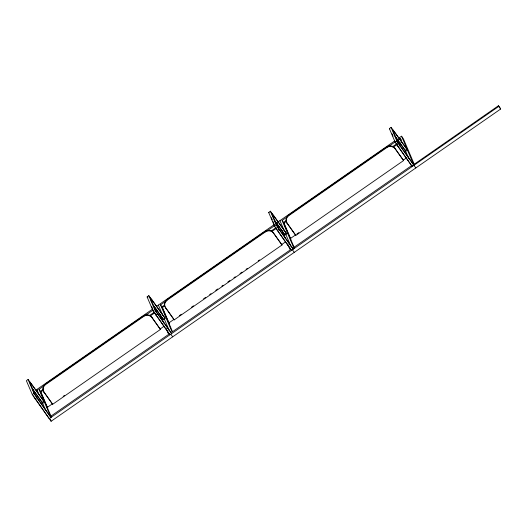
<?xml version="1.0" encoding="UTF-8"?>
<svg xmlns="http://www.w3.org/2000/svg" width="527" height="527" viewBox="0 0 527 527"><rect width="100%" height="100%" fill="white"/><g stroke="black" fill="none" stroke-linecap="round" stroke-linejoin="round"><path stroke-width="0.79" d="M413.655 164.648L498.476 105.729L500.367 108.358L500.65 109.03L51.112 421.271L32.476 394.954L26.39 380.757L28.069 379.414L44.169 401.567M153.97 311.905L169.938 334.797L153.08 310.923L147.112 296.938L148.792 295.594L165.109 318.255L163.39 319.448L153.199 305.225M278.776 232.387L291.51 250.358L274.653 226.478L268.678 212.493L270.364 211.149L286.681 233.817L284.962 235.009L274.303 220.134M397.246 145.287L412.219 166.512L395.369 142.633L389.394 128.654L391.08 127.31L407.173 149.464M30.263 384.769L31.409 383.972L44.387 402.075L42.667 403.267L32.47 389.045M150.985 300.943L152.132 300.153L165.109 318.255M272.558 216.505L273.704 215.708L286.681 233.817M393.274 132.659L394.413 131.862L407.391 149.971L405.678 151.163L395.019 136.289M39.031 394.749L36.804 389.519L152.296 309.303M156.348 306.49L274.547 224.39M275.898 223.455L394.763 140.887M398.814 138.074L401.521 136.197L403.405 138.832L414.551 164.964M45.408 384.045L143.627 315.825A5.863 5.652 -23.1 0 1 151.73 317.089L160.432 329.441L52.601 404.341L43.899 391.989A5.863 5.652 -23.1 0 1 45.408 384.045L45.625 384.558A5.863 5.652 -23.1 0 0 44.116 392.496M166.98 299.606L265.2 231.386A5.863 5.652 -23.1 0 1 273.302 232.651L282.004 244.996L174.173 319.896L165.471 307.551A5.863 5.652 -23.1 0 1 166.98 299.606L167.197 300.113A5.863 5.652 -23.1 0 0 165.689 308.058M288.552 215.168L386.765 146.947A5.863 5.652 -23.1 0 1 394.875 148.212L403.577 160.557L295.746 235.457L287.044 223.105A5.863 5.652 -23.1 0 1 288.552 215.168L288.763 215.675A5.863 5.652 -23.1 0 0 287.255 223.619M45.625 384.558L143.845 316.338A5.863 5.652 -23.1 0 1 151.947 317.597L160.432 329.441M167.197 300.113L265.41 231.893A5.863 5.652 -23.1 0 1 273.52 233.158L282.004 244.996M288.763 215.675L386.983 147.455A5.863 5.652 -23.1 0 1 395.092 148.719L403.577 160.557M166.077 328.354L168.647 334.375L50.506 416.429L38.958 389.348L43.682 386.06M145.617 315.258L153.041 310.1M154.391 309.165L155.742 308.229M287.65 243.915L290.219 249.936L172.079 331.99L160.524 304.902L166.604 300.686M266.51 231.287L274.613 225.661M275.964 224.726L277.314 223.784M411.791 165.491L293.651 247.552L282.097 220.464L286.826 217.183M388.761 146.381L395.507 141.691M396.857 140.749L400.237 138.403L401.179 139.721M32.285 394.585L33.998 393.386L28.102 379.565M153.008 310.759L154.721 309.566L148.825 295.746M274.574 226.32L276.293 225.128L270.397 211.301M395.29 142.474L397.009 141.282L391.113 127.455M43.748 388.972L40.368 391.317L51.297 416.936M149.734 315.357L154.457 312.076M155.808 311.141L157.158 310.199M164.641 305.001L161.941 306.879L172.56 331.766M271.3 230.918L276.029 227.631M277.38 226.696L278.73 225.76M286.214 220.563L283.513 222.434L294.441 248.059M392.2 146.947L396.251 144.128M397.602 143.192L398.946 142.257M43.899 391.989L52.384 403.827L47.232 407.411L47.707 408.063L40.842 391.976L43.543 390.099M150.202 316.016L154.925 312.735M156.275 311.793L157.626 310.858M174.173 319.896L173.956 319.388L168.805 322.965L169.272 323.624L162.415 307.537L164.437 306.128M271.774 231.577L279.198 226.419M290.535 238.454L283.981 223.092L286.681 221.215M393.346 147.132L400.098 142.442M35.072 398.886L36.791 397.694L50.935 417.424L35.309 395.164L29.466 381.561L31.409 383.972M155.794 315.067L157.514 313.875L171.657 333.604L156.032 311.345L150.188 297.742L152.132 300.153M277.367 230.622L279.086 229.429L293.229 249.166L277.604 226.906L271.761 213.297L273.704 215.708M398.083 146.776L399.795 145.584L415.823 167.948L415.539 167.276M284.962 235.009L284.745 234.502L286.464 233.303M63.168 396.337L64.518 395.402M160.221 328.927L164.081 326.246M179.345 315.647L181.367 314.237M191.479 307.215L193.501 305.812M203.606 298.789L205.629 297.386M209.674 294.58L211.024 293.644M215.741 290.364L217.763 288.961M221.808 286.154L223.152 285.212M227.875 281.938L229.897 280.535M233.935 277.722L235.286 276.787M240.002 273.513L242.025 272.11M246.069 269.297L247.42 268.362M258.204 260.872L259.547 259.936M281.787 244.488L285.654 241.807M287.044 223.105L295.528 234.95L290.377 238.527L290.845 239.186M296.872 234.014L298.895 232.605M403.359 160.05L406.58 157.81M412.009 166.005L413.721 164.813L398.313 143.061L392.47 129.458L394.413 131.862M498.476 105.729L498.766 106.401L49.228 418.642L33.247 395.724M389.776 128.898L389.394 128.654M269.066 212.737L268.678 212.493M147.909 297.702L147.112 296.938M498.766 106.401L500.65 109.03M396.034 137.501L405.461 150.656M282.097 220.464L283.981 223.092M275.792 222.005L284.745 234.502M292.366 249.758L294.25 252.387M165.471 307.551L173.482 318.73M160.524 304.902L162.415 307.537M154.22 306.444L163.39 319.448M170.794 334.197L172.685 336.832M38.958 389.348L40.842 391.976M36.804 389.519L37.746 390.836M32.555 388.952L42.45 402.76M399.795 145.584L397.009 141.282M279.086 229.429L276.293 225.128M278.315 231.742L276.069 228.402M157.514 313.875L154.721 309.566M36.791 397.694L33.998 393.386M397.002 144.905L396.251 143.614M275.885 228.099L275.542 227.46M401.521 136.197L413.939 165.32M400.237 138.403L402.16 142.922M405.052 149.694L408.899 158.719M392.075 133.812L393.037 136.078M394.875 148.212L395.092 148.719M386.765 146.947L386.983 147.455M295.528 234.95L295.746 235.457M279.949 220.642L284.086 230.345M285.68 234.08L290.779 246.023M281.873 230.371L285.403 238.652M271.359 217.658L272.327 219.924M272.966 221.426L273.935 223.692M273.302 232.651L273.52 233.158M265.2 231.386L265.41 231.893M158.377 305.08L162.836 315.535M164.108 318.519L169.207 330.469M159.984 314.059L163.831 323.091M151.717 306.622L152.685 308.888M151.73 317.089L151.947 317.597M143.627 315.825L143.845 316.338M52.384 403.827L52.601 404.341M50.157 419.031L51.112 421.271M41.903 401.469L45.724 410.428"/></g></svg>
